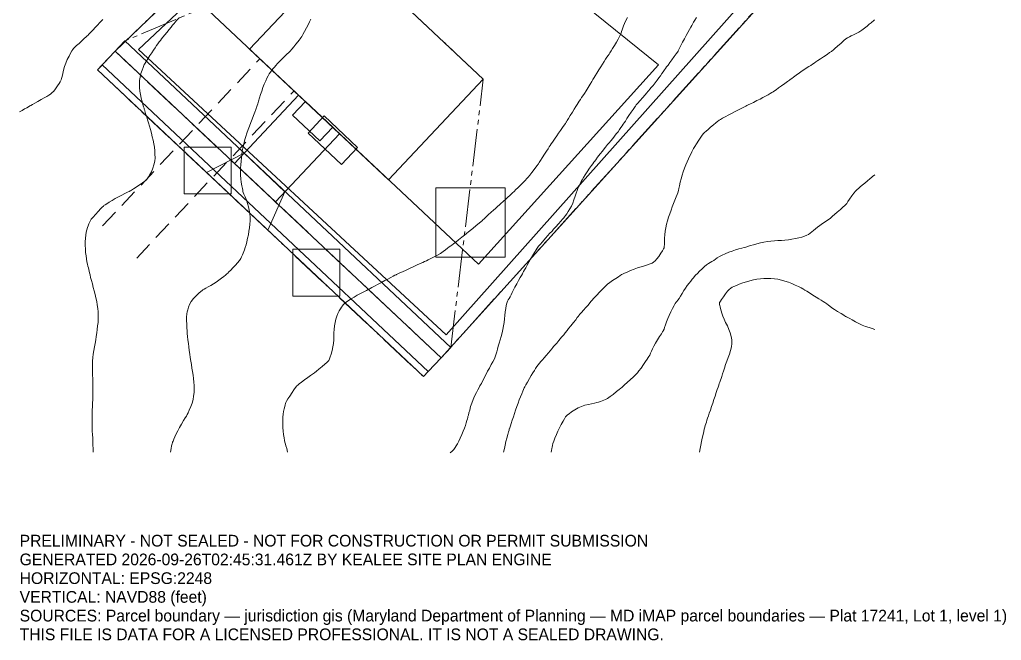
# Model space of a CAD drawing. Extents: x 1391944 to 1392363, y 563118 to 563334.
# Drawn here: x 1391943.9 to 1392153.3, y 563118.1 to 563250.6 of the extents above; entities that cross this region are included whole.
import ezdxf

# ---------------------------------------------------------------- set-up
doc = ezdxf.new("R2010")
doc.units = 0
doc.linetypes.add('DASHED', pattern=[6, 4, -2])
doc.linetypes.add('PHANTOM', pattern=[13, 8, -1, 1, -1, 1, -1])
for name, color, linetype, lineweight in [('C-ANNO-NPLT', 250, 'Continuous', 0), ('C-BLDG-FTPR-N', 6, 'Continuous', 0), ('C-LODS', 30, 'PHANTOM', 0), ('C-PVMT', 8, 'Continuous', 0), ('C-SITE-N', 6, 'Continuous', 0), ('C-STRM-AREA', 150, 'PHANTOM', 0), ('C-SWMG', 92, 'Continuous', 0), ('C-TOPO-MAJR-E', 32, 'DASHED', 0), ('C-TOPO-SURF', 253, 'Continuous', 0), ('C-UTIL', 4, 'DASHED', 0), ('L-PLNT-TREE', 90, 'Continuous', 0), ('V-PROP-BNDY', 7, 'Continuous', 0)]:
    doc.layers.add(name, color=color, linetype=linetype, lineweight=lineweight)

msp = doc.modelspace()

# ---------------------------------------------------------------- linework, layer by layer
at = {"layer": 'C-BLDG-FTPR-N'}
msp.add_lwpolyline([(1391992.94, 563244.3), (1392022.58, 563216.41), (1392042.79, 563237.89), (1392013.15, 563265.78), (1391992.94, 563244.3)], close=True, dxfattribs=at)
at = {"layer": 'C-LODS'}
msp.add_lwpolyline([(1391960.45, 563239.86), (1391983.73, 563217.95), (1392030.03, 563174.39), (1392031.06, 563175.48), (1392033.8, 563178.4), (1392035.86, 563180.58), (1392042.79, 563237.89), (1392013.15, 563265.78), (1391966.28, 563246.05), (1391960.45, 563239.86)], close=True, dxfattribs=at)
at = {"layer": 'C-PVMT'}
for points in [[(1391964.22, 563243.87), (1392033.8, 563178.4), (1392035.86, 563180.58), (1391966.28, 563246.05), (1391964.22, 563243.87)], [(1391960.45, 563239.86), (1392030.03, 563174.39), (1392031.06, 563175.48), (1391961.48, 563240.95), (1391960.45, 563239.86)], [(1391989.69, 563219.9), (1391998.43, 563211.68), (1392012.13, 563226.25), (1392003.39, 563234.47), (1391989.69, 563219.9)], [(1392002.11, 563230.19), (1392007.93, 563224.7), (1392010.68, 563227.62), (1392004.85, 563233.1), (1392002.11, 563230.19)], [(1392008.83, 563230.04), (1392005.41, 563226.39), (1392012.54, 563219.68), (1392015.97, 563223.32), (1392008.83, 563230.04)], [(1391996.84, 563205.62), (1391983.73, 563217.95), (1391991.74, 563222.09), (1392000.48, 563213.86), (1391996.84, 563205.62)]]:
    msp.add_lwpolyline(points, close=True, dxfattribs=at)
at = {"layer": 'C-SITE-N'}
for points in [[(1392101.17, 563257.84), (1392034.86, 563183.28), (1391969.21, 563244.26), (1392038.29, 563309.2), (1392101.17, 563257.84)], [(1392021.42, 563288.41), (1391984.13, 563252.59), (1392041.74, 563198.39), (1392080.15, 563240.94), (1392021.42, 563288.41)]]:
    msp.add_lwpolyline(points, close=True, dxfattribs=at)
at = {"layer": 'C-STRM-AREA'}
msp.add_lwpolyline([(1392106.12, 563258.52), (1392033.8, 563178.4), (1391964.22, 563243.87), (1392037.35, 563314.11), (1392106.12, 563258.52)], close=True, dxfattribs=at)
at = {"layer": 'C-SWMG'}
msp.add_lwpolyline([(1392032.69, 563199.91), (1392047.49, 563199.91), (1392047.49, 563214.71), (1392032.69, 563214.71), (1392032.69, 563199.91)], close=True, dxfattribs=at)
at = {"layer": 'C-TOPO-MAJR-E'}
for points in [[(1391943.86, 563230.89), (1391944.39, 563231.23), (1391944.91, 563231.53), (1391945.36, 563231.78), (1391945.73, 563232), (1391946.03, 563232.17), (1391946.26, 563232.3), (1391946.62, 563232.5), (1391947.11, 563232.77), (1391947.73, 563233.11), (1391948.48, 563233.52), (1391949.12, 563233.88), (1391949.66, 563234.19), (1391950.08, 563234.45), (1391950.41, 563234.66), (1391950.75, 563234.96), (1391951.13, 563235.36), (1391951.53, 563235.86), (1391951.96, 563236.46), (1391952.29, 563236.94), (1391952.53, 563237.31), (1391952.68, 563237.58), (1391952.74, 563237.73), (1391952.82, 563238.04), (1391952.92, 563238.49), (1391953.05, 563239.09), (1391953.2, 563239.84), (1391953.41, 563240.58), (1391953.68, 563241.33), (1391954.01, 563242.08), (1391954.4, 563242.83), (1391954.73, 563243.44), (1391955, 563243.91), (1391955.21, 563244.23), (1391955.36, 563244.42), (1391955.63, 563244.7), (1391956.02, 563245.08), (1391956.53, 563245.54), (1391957.15, 563246.11), (1391957.65, 563246.56), (1391958.03, 563246.9), (1391958.28, 563247.12), (1391958.4, 563247.24), (1391958.64, 563247.49), (1391959, 563247.86), (1391959.47, 563248.37), (1391960.07, 563249), (1391960.55, 563249.51), (1391960.93, 563249.9), (1391961.19, 563250.18), (1391961.35, 563250.34), (1391961.6, 563250.61)], [(1391959.53, 563158.25), (1391959.52, 563159), (1391959.5, 563159.75), (1391959.47, 563160.5), (1391959.44, 563161.24), (1391959.39, 563161.99), (1391959.36, 563162.74), (1391959.33, 563163.49), (1391959.31, 563164.24), (1391959.3, 563164.99), (1391959.3, 563165.74), (1391959.32, 563166.48), (1391959.35, 563167.23), (1391959.4, 563167.98), (1391959.43, 563168.73), (1391959.46, 563169.48), (1391959.48, 563170.23), (1391959.49, 563170.98), (1391959.49, 563171.72), (1391959.48, 563172.47), (1391959.46, 563173.22), (1391959.44, 563173.97), (1391959.42, 563174.72), (1391959.4, 563175.47), (1391959.39, 563176.21), (1391959.39, 563176.96), (1391959.43, 563177.71), (1391959.49, 563178.46), (1391959.58, 563179.21), (1391959.71, 563179.96), (1391959.83, 563180.71), (1391959.96, 563181.45), (1391960.08, 563182.2), (1391960.2, 563182.95), (1391960.31, 563183.7), (1391960.41, 563184.45), (1391960.5, 563185.2), (1391960.58, 563185.94), (1391960.62, 563186.69), (1391960.62, 563187.44), (1391960.59, 563188.19), (1391960.53, 563188.94), (1391960.43, 563189.69), (1391960.31, 563190.44), (1391960.15, 563191.18), (1391959.97, 563191.93), (1391959.78, 563192.68), (1391959.58, 563193.43), (1391959.39, 563194.18), (1391959.18, 563194.93), (1391959.01, 563195.57), (1391958.88, 563196.11), (1391958.77, 563196.54), (1391958.7, 563196.87), (1391958.61, 563197.22), (1391958.52, 563197.59), (1391958.43, 563197.99), (1391958.32, 563198.41), (1391958.22, 563198.92), (1391958.12, 563199.5), (1391958.03, 563200.17), (1391957.94, 563200.91), (1391957.88, 563201.66), (1391957.86, 563202.41), (1391957.87, 563203.16), (1391957.91, 563203.91), (1391957.99, 563204.59), (1391958.08, 563205.19), (1391958.21, 563205.73), (1391958.36, 563206.2), (1391958.5, 563206.61), (1391958.64, 563206.99), (1391958.77, 563207.32), (1391958.9, 563207.6), (1391959.15, 563207.98), (1391959.53, 563208.45), (1391960.02, 563209.02), (1391960.65, 563209.69), (1391961.14, 563210.21), (1391961.5, 563210.58), (1391961.74, 563210.81), (1391961.84, 563210.89), (1391962.08, 563211.05), (1391962.46, 563211.29), (1391962.97, 563211.6), (1391963.61, 563212), (1391964.27, 563212.38), (1391964.94, 563212.75), (1391965.63, 563213.12), (1391966.33, 563213.48), (1391966.87, 563213.75), (1391967.24, 563213.94), (1391967.45, 563214.05), (1391967.5, 563214.08), (1391967.72, 563214.22), (1391968.12, 563214.48), (1391968.69, 563214.85), (1391969.44, 563215.33), (1391970.06, 563215.76), (1391970.54, 563216.12), (1391970.9, 563216.42), (1391971.13, 563216.65), (1391971.38, 563217.02), (1391971.66, 563217.51), (1391971.96, 563218.13), (1391972.28, 563218.88), (1391972.52, 563219.63), (1391972.68, 563220.38), (1391972.75, 563221.12), (1391972.74, 563221.87), (1391972.69, 563222.62), (1391972.61, 563223.37), (1391972.49, 563224.12), (1391972.34, 563224.87), (1391972.17, 563225.61), (1391971.99, 563226.36), (1391971.78, 563227.11), (1391971.57, 563227.86), (1391971.36, 563228.56), (1391971.17, 563229.2), (1391970.99, 563229.79), (1391970.82, 563230.33), (1391970.67, 563230.79), (1391970.55, 563231.17), (1391970.46, 563231.46), (1391970.4, 563231.67), (1391970.3, 563232.01), (1391970.16, 563232.49), (1391970, 563233.1), (1391969.8, 563233.85), (1391969.63, 563234.6), (1391969.51, 563235.34), (1391969.44, 563236.09), (1391969.4, 563236.84), (1391969.43, 563237.59), (1391969.55, 563238.34), (1391969.73, 563239.09), (1391970, 563239.84), (1391970.21, 563240.41), (1391970.36, 563240.82), (1391970.46, 563241.05), (1391970.5, 563241.11), (1391970.64, 563241.33), (1391970.88, 563241.7), (1391971.22, 563242.24), (1391971.66, 563242.92), (1391972.07, 563243.55), (1391972.44, 563244.11), (1391972.79, 563244.61), (1391973.09, 563245.05), (1391973.38, 563245.46), (1391973.65, 563245.83), (1391973.9, 563246.17), (1391974.14, 563246.48), (1391974.44, 563246.87), (1391974.81, 563247.34), (1391975.26, 563247.89), (1391975.77, 563248.51), (1391976.19, 563249.01), (1391976.5, 563249.39), (1391976.71, 563249.63), (1391976.82, 563249.76), (1391977.06, 563250.04), (1391977.43, 563250.47), (1391977.94, 563251.06)], [(1391976.03, 563158.25), (1391976.17, 563159), (1391976.28, 563159.59), (1391976.37, 563160.02), (1391976.44, 563160.28), (1391976.48, 563160.39), (1391976.59, 563160.63), (1391976.75, 563161.01), (1391976.98, 563161.51), (1391977.27, 563162.15), (1391977.6, 563162.82), (1391977.97, 563163.52), (1391978.39, 563164.24), (1391978.85, 563164.99), (1391979.2, 563165.55), (1391979.43, 563165.92), (1391979.54, 563166.11), (1391979.54, 563166.11), (1391979.63, 563166.3), (1391979.79, 563166.67), (1391980.04, 563167.23), (1391980.37, 563167.98), (1391980.64, 563168.73), (1391980.85, 563169.48), (1391980.99, 563170.23), (1391981.07, 563170.98), (1391981.11, 563171.72), (1391981.1, 563172.47), (1391981.05, 563173.22), (1391980.96, 563173.97), (1391980.85, 563174.72), (1391980.74, 563175.47), (1391980.62, 563176.21), (1391980.5, 563176.96), (1391980.38, 563177.71), (1391980.26, 563178.46), (1391980.15, 563179.21), (1391980.05, 563179.96), (1391979.95, 563180.71), (1391979.86, 563181.45), (1391979.77, 563182.2), (1391979.7, 563182.95), (1391979.64, 563183.56), (1391979.59, 563184.04), (1391979.57, 563184.37), (1391979.56, 563184.57), (1391979.54, 563184.86), (1391979.52, 563185.23), (1391979.5, 563185.69), (1391979.48, 563186.24), (1391979.46, 563186.7), (1391979.46, 563187.07), (1391979.48, 563187.34), (1391979.5, 563187.53), (1391979.55, 563187.81), (1391979.63, 563188.18), (1391979.73, 563188.65), (1391979.86, 563189.22), (1391980.11, 563189.8), (1391980.49, 563190.4), (1391980.98, 563191.03), (1391981.6, 563191.67), (1391982.11, 563192.18), (1391982.51, 563192.55), (1391982.8, 563192.79), (1391982.97, 563192.9), (1391983.24, 563193.05), (1391983.62, 563193.26), (1391984.09, 563193.52), (1391984.67, 563193.83), (1391985.24, 563194.17), (1391985.81, 563194.54), (1391986.38, 563194.95), (1391986.95, 563195.39), (1391987.42, 563195.76), (1391987.79, 563196.06), (1391988.07, 563196.3), (1391988.25, 563196.46), (1391988.53, 563196.73), (1391988.9, 563197.11), (1391989.36, 563197.59), (1391989.92, 563198.17), (1391990.38, 563198.7), (1391990.76, 563199.18), (1391991.04, 563199.61), (1391991.23, 563199.99), (1391991.41, 563200.37), (1391991.57, 563200.74), (1391991.72, 563201.11), (1391991.86, 563201.48), (1391992, 563201.95), (1391992.16, 563202.51), (1391992.33, 563203.16), (1391992.5, 563203.91), (1391992.66, 563204.66), (1391992.79, 563205.41), (1391992.91, 563206.15), (1391993, 563206.9), (1391993.04, 563207.65), (1391993.03, 563208.4), (1391992.96, 563209.15), (1391992.85, 563209.9), (1391992.69, 563210.63), (1391992.48, 563211.36), (1391992.24, 563212.08), (1391991.95, 563212.79), (1391991.73, 563213.33), (1391991.58, 563213.7), (1391991.5, 563213.91), (1391991.49, 563213.95), (1391991.45, 563214.17), (1391991.38, 563214.56), (1391991.28, 563215.14), (1391991.15, 563215.88), (1391991.05, 563216.63), (1391991, 563217.38), (1391990.99, 563218.13), (1391991.02, 563218.88), (1391991.06, 563219.63), (1391991.12, 563220.38), (1391991.19, 563221.12), (1391991.29, 563221.87), (1391991.36, 563222.46), (1391991.42, 563222.88), (1391991.46, 563223.13), (1391991.48, 563223.22), (1391991.54, 563223.45), (1391991.63, 563223.83), (1391991.76, 563224.34), (1391991.92, 563225), (1391992.11, 563225.68), (1391992.33, 563226.39), (1391992.59, 563227.11), (1391992.88, 563227.86), (1391993.16, 563228.61), (1391993.45, 563229.36), (1391993.75, 563230.11), (1391994.04, 563230.85), (1391994.26, 563231.42), (1391994.41, 563231.81), (1391994.49, 563232.01), (1391994.5, 563232.04), (1391994.56, 563232.24), (1391994.66, 563232.61), (1391994.82, 563233.16), (1391995.03, 563233.88), (1391995.26, 563234.61), (1391995.51, 563235.35), (1391995.78, 563236.09), (1391996.07, 563236.84), (1391996.36, 563237.51), (1391996.63, 563238.09), (1391996.89, 563238.6), (1391997.13, 563239.02), (1391997.39, 563239.42), (1391997.66, 563239.79), (1391997.93, 563240.14), (1391998.21, 563240.47), (1391998.54, 563240.83), (1391998.91, 563241.24), (1391999.33, 563241.68), (1391999.8, 563242.17), (1392000.22, 563242.59), (1392000.61, 563242.97), (1392000.95, 563243.29), (1392001.25, 563243.55), (1392001.58, 563243.9), (1392001.96, 563244.32), (1392002.37, 563244.82), (1392002.82, 563245.39), (1392003.19, 563245.87), (1392003.49, 563246.24), (1392003.7, 563246.52), (1392003.84, 563246.69), (1392004.05, 563247), (1392004.32, 563247.46), (1392004.66, 563248.07), (1392005.07, 563248.82), (1392005.43, 563249.5), (1392005.73, 563250.12), (1392005.98, 563250.67)], [(1392001.05, 563158.25), (1392000.84, 563159), (1392000.68, 563159.57), (1392000.57, 563159.96), (1392000.51, 563160.16), (1392000.51, 563160.19), (1392000.47, 563160.39), (1392000.4, 563160.77), (1392000.31, 563161.31), (1392000.18, 563162.03), (1392000.08, 563162.76), (1392000.02, 563163.5), (1391999.99, 563164.24), (1391999.99, 563164.99), (1392000.03, 563165.69), (1392000.09, 563166.35), (1392000.19, 563166.96), (1392000.31, 563167.53), (1392000.42, 563168), (1392000.51, 563168.37), (1392000.59, 563168.65), (1392000.66, 563168.83), (1392000.83, 563169.16), (1392001.1, 563169.62), (1392001.49, 563170.23), (1392001.98, 563170.98), (1392002.39, 563171.58), (1392002.74, 563172.05), (1392003, 563172.39), (1392003.2, 563172.58), (1392003.53, 563172.85), (1392004.01, 563173.21), (1392004.62, 563173.66), (1392005.36, 563174.19), (1392005.94, 563174.59), (1392006.33, 563174.87), (1392006.55, 563175.02), (1392006.59, 563175.05), (1392006.79, 563175.22), (1392007.17, 563175.52), (1392007.71, 563175.96), (1392008.42, 563176.54), (1392008.98, 563177.02), (1392009.4, 563177.4), (1392009.68, 563177.67), (1392009.81, 563177.83), (1392009.96, 563178.15), (1392010.13, 563178.61), (1392010.32, 563179.21), (1392010.53, 563179.96), (1392010.69, 563180.71), (1392010.81, 563181.45), (1392010.87, 563182.2), (1392010.89, 563182.95), (1392010.92, 563183.7), (1392010.98, 563184.45), (1392011.07, 563185.2), (1392011.17, 563185.94), (1392011.33, 563186.64), (1392011.52, 563187.28), (1392011.76, 563187.87), (1392012.05, 563188.4), (1392012.3, 563188.85), (1392012.53, 563189.23), (1392012.73, 563189.52), (1392012.9, 563189.74), (1392013.17, 563189.99), (1392013.54, 563190.29), (1392014.02, 563190.62), (1392014.6, 563191), (1392015.22, 563191.37), (1392015.87, 563191.74), (1392016.56, 563192.12), (1392017.29, 563192.49), (1392017.84, 563192.78), (1392018.22, 563192.97), (1392018.41, 563193.07), (1392018.43, 563193.08), (1392018.64, 563193.19), (1392019.02, 563193.4), (1392019.59, 563193.71), (1392020.33, 563194.12), (1392021.06, 563194.5), (1392021.75, 563194.87), (1392022.42, 563195.22), (1392023.07, 563195.55), (1392023.58, 563195.81), (1392023.95, 563196.01), (1392024.19, 563196.13), (1392024.3, 563196.18), (1392024.56, 563196.31), (1392024.99, 563196.51), (1392025.57, 563196.78), (1392026.32, 563197.13), (1392027.07, 563197.47), (1392027.82, 563197.82), (1392028.57, 563198.16), (1392029.32, 563198.5), (1392029.88, 563198.76), (1392030.26, 563198.93), (1392030.46, 563199.02), (1392030.48, 563199.03), (1392030.67, 563199.13), (1392031.05, 563199.31), (1392031.6, 563199.59), (1392032.33, 563199.95), (1392033.01, 563200.32), (1392033.64, 563200.69), (1392034.2, 563201.07), (1392034.72, 563201.46), (1392035.16, 563201.79), (1392035.54, 563202.07), (1392035.84, 563202.3), (1392036.08, 563202.47), (1392036.43, 563202.74), (1392036.91, 563203.12), (1392037.51, 563203.59), (1392038.23, 563204.17), (1392038.78, 563204.6), (1392039.15, 563204.9), (1392039.35, 563205.06), (1392039.38, 563205.08), (1392039.59, 563205.25), (1392039.98, 563205.57), (1392040.54, 563206.03), (1392041.29, 563206.64), (1392041.88, 563207.13), (1392042.32, 563207.49), (1392042.6, 563207.73), (1392042.73, 563207.85), (1392042.98, 563208.08), (1392043.36, 563208.43), (1392043.85, 563208.89), (1392044.48, 563209.46), (1392044.99, 563209.94), (1392045.4, 563210.31), (1392045.71, 563210.59), (1392045.91, 563210.76), (1392046.2, 563211.01), (1392046.57, 563211.35), (1392047.03, 563211.76), (1392047.58, 563212.25), (1392048.06, 563212.69), (1392048.46, 563213.06), (1392048.8, 563213.38), (1392049.06, 563213.63), (1392049.38, 563213.94), (1392049.75, 563214.3), (1392050.18, 563214.72), (1392050.67, 563215.2), (1392051.1, 563215.62), (1392051.47, 563215.99), (1392051.79, 563216.32), (1392052.05, 563216.59), (1392052.36, 563216.96), (1392052.74, 563217.41), (1392053.17, 563217.95), (1392053.66, 563218.58), (1392054.04, 563219.09), (1392054.32, 563219.46), (1392054.5, 563219.71), (1392054.57, 563219.82), (1392054.74, 563220.1), (1392055.01, 563220.53), (1392055.39, 563221.12), (1392055.86, 563221.87), (1392056.27, 563222.51), (1392056.61, 563223.02), (1392056.88, 563223.43), (1392057.08, 563223.72), (1392057.31, 563224.05), (1392057.56, 563224.42), (1392057.83, 563224.84), (1392058.13, 563225.3), (1392058.47, 563225.8), (1392058.84, 563226.35), (1392059.25, 563226.93), (1392059.7, 563227.56), (1392060.06, 563228.07), (1392060.32, 563228.44), (1392060.48, 563228.69), (1392060.56, 563228.8), (1392060.72, 563229.08), (1392060.99, 563229.51), (1392061.35, 563230.11), (1392061.81, 563230.85), (1392062.21, 563231.5), (1392062.54, 563232.04), (1392062.82, 563232.49), (1392063.04, 563232.83), (1392063.28, 563233.18), (1392063.52, 563233.56), (1392063.78, 563233.95), (1392064.05, 563234.36), (1392064.37, 563234.85), (1392064.74, 563235.43), (1392065.15, 563236.09), (1392065.61, 563236.84), (1392065.96, 563237.41), (1392066.2, 563237.8), (1392066.33, 563238), (1392066.34, 563238.03), (1392066.46, 563238.23), (1392066.69, 563238.61), (1392067.01, 563239.15), (1392067.44, 563239.88), (1392067.85, 563240.54), (1392068.22, 563241.13), (1392068.57, 563241.67), (1392068.88, 563242.14), (1392069.17, 563242.56), (1392069.42, 563242.94), (1392069.64, 563243.26), (1392069.83, 563243.54), (1392070.08, 563243.93), (1392070.4, 563244.44), (1392070.79, 563245.08), (1392071.24, 563245.82), (1392071.6, 563246.46), (1392071.88, 563246.99), (1392072.08, 563247.42), (1392072.19, 563247.73), (1392072.31, 563248.07), (1392072.43, 563248.45), (1392072.57, 563248.85), (1392072.71, 563249.29), (1392072.92, 563249.8), (1392073.19, 563250.39), (1392073.54, 563251.06)], [(1392035.73, 563158.1), (1392036.14, 563158.48), (1392036.49, 563158.85), (1392036.78, 563159.22), (1392037.02, 563159.58), (1392037.28, 563160.04), (1392037.56, 563160.59), (1392037.87, 563161.24), (1392038.2, 563161.99), (1392038.49, 563162.7), (1392038.75, 563163.35), (1392038.97, 563163.97), (1392039.15, 563164.53), (1392039.3, 563165), (1392039.41, 563165.38), (1392039.48, 563165.65), (1392039.52, 563165.84), (1392039.61, 563166.16), (1392039.73, 563166.63), (1392039.89, 563167.23), (1392040.09, 563167.98), (1392040.34, 563168.73), (1392040.63, 563169.48), (1392040.95, 563170.23), (1392041.32, 563170.98), (1392041.64, 563171.59), (1392041.89, 563172.07), (1392042.08, 563172.41), (1392042.21, 563172.62), (1392042.38, 563172.91), (1392042.58, 563173.28), (1392042.81, 563173.74), (1392043.07, 563174.28), (1392043.38, 563174.87), (1392043.71, 563175.52), (1392044.09, 563176.21), (1392044.5, 563176.96), (1392044.83, 563177.57), (1392045.08, 563178.04), (1392045.23, 563178.37), (1392045.3, 563178.57), (1392045.4, 563178.85), (1392045.51, 563179.22), (1392045.66, 563179.69), (1392045.82, 563180.25), (1392046, 563180.85), (1392046.19, 563181.5), (1392046.4, 563182.2), (1392046.62, 563182.95), (1392046.81, 563183.7), (1392046.98, 563184.45), (1392047.11, 563185.2), (1392047.22, 563185.94), (1392047.32, 563186.69), (1392047.41, 563187.44), (1392047.49, 563188.19), (1392047.57, 563188.94), (1392047.67, 563189.57), (1392047.8, 563190.08), (1392047.95, 563190.47), (1392048.13, 563190.75), (1392048.32, 563191.07), (1392048.52, 563191.45), (1392048.74, 563191.87), (1392048.96, 563192.34), (1392049.23, 563192.89), (1392049.55, 563193.5), (1392049.92, 563194.18), (1392050.34, 563194.93), (1392050.68, 563195.54), (1392050.95, 563196), (1392051.13, 563196.33), (1392051.24, 563196.52), (1392051.39, 563196.8), (1392051.6, 563197.18), (1392051.85, 563197.64), (1392052.16, 563198.2), (1392052.5, 563198.81), (1392052.87, 563199.45), (1392053.28, 563200.14), (1392053.72, 563200.87), (1392054.06, 563201.42), (1392054.29, 563201.79), (1392054.41, 563201.99), (1392054.41, 563202.01), (1392054.59, 563202.21), (1392054.92, 563202.59), (1392055.41, 563203.16), (1392056.07, 563203.91), (1392056.58, 563204.49), (1392056.95, 563204.91), (1392057.17, 563205.16), (1392057.26, 563205.24), (1392057.47, 563205.47), (1392057.81, 563205.84), (1392058.27, 563206.36), (1392058.87, 563207.03), (1392059.35, 563207.57), (1392059.73, 563208), (1392059.99, 563208.32), (1392060.15, 563208.51), (1392060.35, 563208.79), (1392060.6, 563209.17), (1392060.91, 563209.63), (1392061.26, 563210.19), (1392061.59, 563210.79), (1392061.88, 563211.44), (1392062.15, 563212.14), (1392062.39, 563212.89), (1392062.6, 563213.54), (1392062.8, 563214.09), (1392062.98, 563214.55), (1392063.14, 563214.9), (1392063.3, 563215.27), (1392063.48, 563215.64), (1392063.67, 563216.03), (1392063.87, 563216.42), (1392064.15, 563216.9), (1392064.51, 563217.47), (1392064.95, 563218.13), (1392065.48, 563218.88), (1392065.88, 563219.45), (1392066.15, 563219.84), (1392066.3, 563220.05), (1392066.33, 563220.09), (1392066.49, 563220.29), (1392066.78, 563220.67), (1392067.2, 563221.21), (1392067.76, 563221.92), (1392068.22, 563222.52), (1392068.6, 563223.01), (1392068.88, 563223.37), (1392069.07, 563223.63), (1392069.32, 563223.94), (1392069.63, 563224.31), (1392069.99, 563224.75), (1392070.41, 563225.25), (1392070.81, 563225.73), (1392071.18, 563226.21), (1392071.54, 563226.68), (1392071.86, 563227.14), (1392072.16, 563227.56), (1392072.42, 563227.93), (1392072.65, 563228.26), (1392072.84, 563228.55), (1392073.11, 563228.95), (1392073.46, 563229.47), (1392073.88, 563230.11), (1392074.38, 563230.85), (1392074.77, 563231.43), (1392075.05, 563231.85), (1392075.21, 563232.09), (1392075.27, 563232.16), (1392075.45, 563232.39), (1392075.78, 563232.76), (1392076.23, 563233.29), (1392076.82, 563233.96), (1392077.3, 563234.51), (1392077.67, 563234.94), (1392077.94, 563235.26), (1392078.1, 563235.45), (1392078.34, 563235.73), (1392078.64, 563236.1), (1392079.03, 563236.57), (1392079.48, 563237.13), (1392079.9, 563237.66), (1392080.27, 563238.16), (1392080.6, 563238.63), (1392080.9, 563239.08), (1392081.17, 563239.49), (1392081.44, 563239.86), (1392081.68, 563240.2), (1392081.92, 563240.5), (1392082.22, 563240.91), (1392082.59, 563241.42), (1392083.04, 563242.04), (1392083.56, 563242.76), (1392083.95, 563243.31), (1392084.21, 563243.68), (1392084.36, 563243.88), (1392084.37, 563243.91), (1392084.48, 563244.12), (1392084.67, 563244.51), (1392084.96, 563245.08), (1392085.33, 563245.82), (1392085.7, 563246.54), (1392086.06, 563247.23), (1392086.43, 563247.88), (1392086.79, 563248.5), (1392087.07, 563249), (1392087.29, 563249.38), (1392087.43, 563249.63), (1392087.51, 563249.75), (1392087.67, 563250.03), (1392087.93, 563250.47), (1392088.29, 563251.06)], [(1392047.13, 563158.25), (1392047.29, 563159), (1392047.45, 563159.75), (1392047.63, 563160.5), (1392047.82, 563161.24), (1392048.02, 563161.99), (1392048.18, 563162.57), (1392048.29, 563162.97), (1392048.35, 563163.2), (1392048.37, 563163.26), (1392048.45, 563163.48), (1392048.57, 563163.85), (1392048.74, 563164.38), (1392048.97, 563165.07), (1392049.21, 563165.78), (1392049.45, 563166.5), (1392049.69, 563167.23), (1392049.95, 563167.98), (1392050.21, 563168.71), (1392050.47, 563169.41), (1392050.73, 563170.09), (1392051, 563170.74), (1392051.21, 563171.26), (1392051.36, 563171.63), (1392051.46, 563171.86), (1392051.5, 563171.96), (1392051.63, 563172.21), (1392051.87, 563172.64), (1392052.2, 563173.22), (1392052.63, 563173.97), (1392053.02, 563174.63), (1392053.37, 563175.22), (1392053.69, 563175.72), (1392053.97, 563176.13), (1392054.25, 563176.53), (1392054.53, 563176.9), (1392054.81, 563177.25), (1392055.09, 563177.59), (1392055.41, 563177.97), (1392055.79, 563178.41), (1392056.21, 563178.9), (1392056.68, 563179.45), (1392057.07, 563179.91), (1392057.4, 563180.28), (1392057.64, 563180.57), (1392057.81, 563180.78), (1392058.08, 563181.1), (1392058.46, 563181.55), (1392058.93, 563182.11), (1392059.51, 563182.8), (1392059.96, 563183.33), (1392060.27, 563183.71), (1392060.45, 563183.92), (1392060.5, 563183.98), (1392060.69, 563184.22), (1392061, 563184.62), (1392061.46, 563185.2), (1392062.04, 563185.94), (1392062.51, 563186.54), (1392062.86, 563186.99), (1392063.09, 563187.28), (1392063.2, 563187.42), (1392063.42, 563187.68), (1392063.75, 563188.05), (1392064.18, 563188.55), (1392064.71, 563189.15), (1392065.17, 563189.67), (1392065.54, 563190.11), (1392065.84, 563190.46), (1392066.05, 563190.73), (1392066.32, 563191.05), (1392066.66, 563191.42), (1392067.06, 563191.85), (1392067.52, 563192.33), (1392067.94, 563192.77), (1392068.31, 563193.15), (1392068.64, 563193.49), (1392068.93, 563193.77), (1392069.32, 563194.1), (1392069.81, 563194.48), (1392070.4, 563194.9), (1392071.1, 563195.36), (1392071.63, 563195.71), (1392072.01, 563195.96), (1392072.22, 563196.11), (1392072.27, 563196.15), (1392072.5, 563196.26), (1392072.9, 563196.44), (1392073.48, 563196.7), (1392074.23, 563197.03), (1392074.97, 563197.33), (1392075.72, 563197.6), (1392076.47, 563197.84), (1392077.22, 563198.05), (1392077.86, 563198.25), (1392078.39, 563198.44), (1392078.82, 563198.62), (1392079.13, 563198.79), (1392079.48, 563199.09), (1392079.85, 563199.51), (1392080.26, 563200.06), (1392080.69, 563200.74), (1392081.02, 563201.27), (1392081.24, 563201.65), (1392081.37, 563201.87), (1392081.39, 563201.93), (1392081.42, 563202.17), (1392081.44, 563202.58), (1392081.46, 563203.16), (1392081.49, 563203.91), (1392081.55, 563204.66), (1392081.64, 563205.41), (1392081.76, 563206.15), (1392081.92, 563206.9), (1392082.11, 563207.65), (1392082.33, 563208.4), (1392082.57, 563209.15), (1392082.85, 563209.9), (1392083.13, 563210.63), (1392083.4, 563211.35), (1392083.67, 563212.05), (1392083.93, 563212.74), (1392084.14, 563213.27), (1392084.28, 563213.64), (1392084.36, 563213.86), (1392084.39, 563213.92), (1392084.44, 563214.15), (1392084.54, 563214.56), (1392084.66, 563215.14), (1392084.83, 563215.88), (1392085.01, 563216.63), (1392085.23, 563217.38), (1392085.47, 563218.13), (1392085.74, 563218.88), (1392086.01, 563219.59), (1392086.29, 563220.27), (1392086.58, 563220.91), (1392086.88, 563221.51), (1392087.12, 563222), (1392087.3, 563222.37), (1392087.43, 563222.63), (1392087.5, 563222.78), (1392087.67, 563223.07), (1392087.94, 563223.52), (1392088.31, 563224.12), (1392088.78, 563224.87), (1392089.19, 563225.48), (1392089.53, 563225.95), (1392089.8, 563226.29), (1392090.01, 563226.5), (1392090.32, 563226.79), (1392090.75, 563227.16), (1392091.28, 563227.62), (1392091.93, 563228.16), (1392092.44, 563228.59), (1392092.81, 563228.9), (1392093.05, 563229.08), (1392093.16, 563229.15), (1392093.42, 563229.3), (1392093.85, 563229.54), (1392094.43, 563229.86), (1392095.18, 563230.28), (1392095.88, 563230.65), (1392096.53, 563230.99), (1392097.12, 563231.3), (1392097.67, 563231.57), (1392098.13, 563231.8), (1392098.5, 563231.99), (1392098.79, 563232.13), (1392099, 563232.24), (1392099.33, 563232.41), (1392099.81, 563232.64), (1392100.42, 563232.94), (1392101.17, 563233.31), (1392101.86, 563233.65), (1392102.48, 563233.98), (1392103.05, 563234.28), (1392103.55, 563234.55), (1392103.99, 563234.8), (1392104.37, 563235.03), (1392104.68, 563235.22), (1392104.92, 563235.39), (1392105.29, 563235.65), (1392105.79, 563236.01), (1392106.41, 563236.46), (1392107.16, 563237), (1392107.73, 563237.42), (1392108.14, 563237.71), (1392108.37, 563237.87), (1392108.42, 563237.91), (1392108.64, 563238.07), (1392109.01, 563238.34), (1392109.54, 563238.73), (1392110.24, 563239.24), (1392110.86, 563239.68), (1392111.4, 563240.06), (1392111.88, 563240.36), (1392112.28, 563240.6), (1392112.67, 563240.84), (1392113.05, 563241.08), (1392113.41, 563241.33), (1392113.75, 563241.57), (1392114.2, 563241.88), (1392114.74, 563242.26), (1392115.39, 563242.69), (1392116.14, 563243.19), (1392116.7, 563243.57), (1392117.08, 563243.82), (1392117.27, 563243.94), (1392117.27, 563243.95), (1392117.46, 563244.12), (1392117.84, 563244.45), (1392118.4, 563244.94), (1392119.14, 563245.61), (1392119.74, 563246.12), (1392120.19, 563246.5), (1392120.5, 563246.73), (1392120.66, 563246.82), (1392120.93, 563246.95), (1392121.3, 563247.13), (1392121.78, 563247.36), (1392122.37, 563247.64), (1392122.95, 563247.96), (1392123.54, 563248.33), (1392124.11, 563248.76), (1392124.69, 563249.23), (1392125.17, 563249.62), (1392125.54, 563249.93), (1392125.81, 563250.15), (1392125.99, 563250.3), (1392126.3, 563250.53)], [(1392057.3, 563158.23), (1392057.35, 563158.64), (1392057.41, 563159.01), (1392057.47, 563159.35), (1392057.53, 563159.66), (1392057.65, 563160.08), (1392057.84, 563160.61), (1392058.08, 563161.24), (1392058.39, 563161.99), (1392058.72, 563162.73), (1392059.07, 563163.45), (1392059.43, 563164.16), (1392059.81, 563164.85), (1392060.11, 563165.38), (1392060.33, 563165.76), (1392060.47, 563165.97), (1392060.53, 563166.03), (1392060.74, 563166.19), (1392061.12, 563166.46), (1392061.65, 563166.83), (1392062.34, 563167.31), (1392063.04, 563167.71), (1392063.76, 563168.03), (1392064.49, 563168.27), (1392065.24, 563168.42), (1392065.91, 563168.56), (1392066.49, 563168.69), (1392066.99, 563168.82), (1392067.41, 563168.93), (1392067.8, 563169.06), (1392068.17, 563169.19), (1392068.53, 563169.33), (1392068.86, 563169.47), (1392069.3, 563169.73), (1392069.84, 563170.11), (1392070.48, 563170.59), (1392071.23, 563171.19), (1392071.79, 563171.63), (1392072.17, 563171.93), (1392072.36, 563172.09), (1392072.37, 563172.09), (1392072.56, 563172.26), (1392072.93, 563172.6), (1392073.49, 563173.1), (1392074.23, 563173.77), (1392074.81, 563174.29), (1392075.21, 563174.66), (1392075.45, 563174.89), (1392075.52, 563174.97), (1392075.71, 563175.22), (1392076.02, 563175.63), (1392076.45, 563176.21), (1392076.99, 563176.96), (1392077.43, 563177.58), (1392077.77, 563178.08), (1392078.01, 563178.45), (1392078.14, 563178.68), (1392078.3, 563178.99), (1392078.47, 563179.37), (1392078.67, 563179.81), (1392078.88, 563180.32), (1392079.17, 563180.89), (1392079.52, 563181.51), (1392079.94, 563182.2), (1392080.42, 563182.95), (1392080.8, 563183.53), (1392081.06, 563183.95), (1392081.22, 563184.21), (1392081.27, 563184.29), (1392081.36, 563184.52), (1392081.49, 563184.9), (1392081.67, 563185.42), (1392081.89, 563186.08), (1392082.15, 563186.76), (1392082.45, 563187.46), (1392082.8, 563188.19), (1392083.18, 563188.94), (1392083.51, 563189.54), (1392083.77, 563189.99), (1392083.97, 563190.29), (1392084.12, 563190.44), (1392084.31, 563190.7), (1392084.56, 563191.07), (1392084.85, 563191.56), (1392085.2, 563192.16), (1392085.56, 563192.74), (1392085.94, 563193.29), (1392086.32, 563193.83), (1392086.72, 563194.35), (1392087.07, 563194.79), (1392087.37, 563195.17), (1392087.62, 563195.47), (1392087.82, 563195.7), (1392088.1, 563196.01), (1392088.48, 563196.4), (1392088.94, 563196.87), (1392089.49, 563197.41), (1392089.99, 563197.87), (1392090.45, 563198.24), (1392090.86, 563198.53), (1392091.22, 563198.74), (1392091.58, 563198.96), (1392091.96, 563199.2), (1392092.34, 563199.45), (1392092.73, 563199.73), (1392093.21, 563200.01), (1392093.78, 563200.31), (1392094.43, 563200.61), (1392095.18, 563200.93), (1392095.91, 563201.2), (1392096.61, 563201.44), (1392097.29, 563201.64), (1392097.94, 563201.8), (1392098.45, 563201.93), (1392098.83, 563202.03), (1392099.06, 563202.1), (1392099.16, 563202.14), (1392099.42, 563202.22), (1392099.84, 563202.35), (1392100.42, 563202.52), (1392101.17, 563202.74), (1392101.92, 563202.92), (1392102.67, 563203.07), (1392103.42, 563203.2), (1392104.16, 563203.29), (1392104.91, 563203.37), (1392105.66, 563203.43), (1392106.41, 563203.48), (1392107.16, 563203.52), (1392107.91, 563203.59), (1392108.66, 563203.7), (1392109.4, 563203.84), (1392110.15, 563204.01), (1392110.8, 563204.19), (1392111.35, 563204.37), (1392111.81, 563204.56), (1392112.16, 563204.75), (1392112.53, 563204.98), (1392112.9, 563205.26), (1392113.29, 563205.57), (1392113.68, 563205.94), (1392114.12, 563206.31), (1392114.62, 563206.68), (1392115.17, 563207.06), (1392115.76, 563207.45), (1392116.25, 563207.77), (1392116.62, 563208.03), (1392116.89, 563208.22), (1392117.04, 563208.36), (1392117.33, 563208.61), (1392117.75, 563208.98), (1392118.31, 563209.48), (1392119.01, 563210.09), (1392119.55, 563210.57), (1392119.93, 563210.91), (1392120.14, 563211.11), (1392120.18, 563211.16), (1392120.34, 563211.38), (1392120.6, 563211.76), (1392120.97, 563212.29), (1392121.44, 563212.98), (1392121.87, 563213.55), (1392122.24, 563214.01), (1392122.56, 563214.35), (1392122.84, 563214.58), (1392123.2, 563214.88), (1392123.65, 563215.25), (1392124.19, 563215.7), (1392124.81, 563216.22), (1392125.31, 563216.64), (1392125.69, 563216.95), (1392125.94, 563217.15), (1392126.06, 563217.24), (1392126.33, 563217.47)], [(1392088.96, 563158.25), (1392089.09, 563159), (1392089.22, 563159.75), (1392089.37, 563160.5), (1392089.52, 563161.24), (1392089.68, 563161.99), (1392089.83, 563162.64), (1392089.96, 563163.18), (1392090.07, 563163.62), (1392090.17, 563163.96), (1392090.28, 563164.31), (1392090.39, 563164.69), (1392090.52, 563165.08), (1392090.65, 563165.49), (1392090.82, 563165.99), (1392091.02, 563166.57), (1392091.25, 563167.23), (1392091.51, 563167.98), (1392091.77, 563168.73), (1392092.02, 563169.48), (1392092.27, 563170.23), (1392092.52, 563170.98), (1392092.73, 563171.62), (1392092.91, 563172.15), (1392093.05, 563172.57), (1392093.15, 563172.89), (1392093.27, 563173.23), (1392093.39, 563173.61), (1392093.53, 563174.01), (1392093.67, 563174.44), (1392093.84, 563174.95), (1392094.04, 563175.55), (1392094.26, 563176.21), (1392094.5, 563176.96), (1392094.76, 563177.71), (1392095.02, 563178.46), (1392095.3, 563179.21), (1392095.58, 563179.96), (1392095.76, 563180.71), (1392095.83, 563181.45), (1392095.8, 563182.2), (1392095.67, 563182.95), (1392095.47, 563183.7), (1392095.21, 563184.45), (1392094.89, 563185.2), (1392094.51, 563185.94), (1392094.18, 563186.64), (1392093.91, 563187.29), (1392093.7, 563187.9), (1392093.54, 563188.45), (1392093.42, 563188.91), (1392093.32, 563189.29), (1392093.24, 563189.57), (1392093.2, 563189.77), (1392093.18, 563189.94), (1392093.18, 563190.08), (1392093.2, 563190.19), (1392093.24, 563190.27), (1392093.4, 563190.5), (1392093.65, 563190.87), (1392094.02, 563191.39), (1392094.49, 563192.06), (1392094.91, 563192.6), (1392095.29, 563193.01), (1392095.61, 563193.3), (1392095.89, 563193.46), (1392096.28, 563193.65), (1392096.8, 563193.87), (1392097.43, 563194.12), (1392098.18, 563194.4), (1392098.93, 563194.64), (1392099.67, 563194.85), (1392100.42, 563195.03), (1392101.17, 563195.17), (1392101.92, 563195.27), (1392102.67, 563195.33), (1392103.42, 563195.35), (1392104.16, 563195.34), (1392104.91, 563195.27), (1392105.66, 563195.16), (1392106.41, 563195), (1392107.16, 563194.79), (1392107.9, 563194.55), (1392108.63, 563194.26), (1392109.35, 563193.94), (1392110.07, 563193.59), (1392110.61, 563193.32), (1392110.98, 563193.13), (1392111.19, 563193.02), (1392111.22, 563193), (1392111.44, 563192.87), (1392111.83, 563192.61), (1392112.4, 563192.25), (1392113.15, 563191.76), (1392113.81, 563191.34), (1392114.39, 563190.98), (1392114.89, 563190.67), (1392115.31, 563190.43), (1392115.7, 563190.18), (1392116.08, 563189.93), (1392116.43, 563189.67), (1392116.76, 563189.41), (1392117.2, 563189.1), (1392117.74, 563188.74), (1392118.39, 563188.32), (1392119.13, 563187.85), (1392119.71, 563187.5), (1392120.11, 563187.25), (1392120.34, 563187.12), (1392120.39, 563187.1), (1392120.6, 563186.98), (1392120.98, 563186.78), (1392121.51, 563186.47), (1392122.21, 563186.08), (1392122.92, 563185.71), (1392123.64, 563185.39), (1392124.37, 563185.1), (1392125.12, 563184.84), (1392125.77, 563184.62), (1392126.32, 563184.45)]]:
    msp.add_lwpolyline(points, dxfattribs=at)
at = {"layer": 'C-TOPO-SURF'}
msp.add_lwpolyline([(1391961.48, 563240.95), (1392031.06, 563175.48), (1392033.8, 563178.4), (1391964.22, 563243.87), (1391961.48, 563240.95)], close=True, dxfattribs=at)
at = {"layer": 'C-UTIL'}
for points in [[(1391961.54, 563206.55), (1391995.13, 563242.25)], [(1391968.83, 563199.7), (1392002.41, 563235.39)]]:
    msp.add_lwpolyline(points, dxfattribs=at)
at = {"layer": 'L-PLNT-TREE'}
for points in [[(1391978.99, 563213.4), (1391988.99, 563213.4), (1391988.99, 563223.4), (1391978.99, 563223.4), (1391978.99, 563213.4)], [(1392002.18, 563191.58), (1392012.18, 563191.58), (1392012.18, 563201.58), (1392002.18, 563201.58), (1392002.18, 563191.58)]]:
    msp.add_lwpolyline(points, close=True, dxfattribs=at)
at = {"layer": 'V-PROP-BNDY'}
msp.add_lwpolyline([(1392106.12, 563258.52), (1392033.8, 563178.4), (1391964.22, 563243.87), (1392037.35, 563314.11), (1392106.12, 563258.52)], close=True, dxfattribs=at)

# ---------------------------------------------------------------- texts
at = {"layer": 'C-ANNO-NPLT'}
for s, p in [('PRELIMINARY - NOT SEALED - NOT FOR CONSTRUCTION OR PERMIT SUBMISSION', (1391943.86, 563138.1)), ('GENERATED 2026-09-26T02:45:31.461Z BY KEALEE SITE PLAN ENGINE', (1391943.86, 563134.1)), ('HORIZONTAL: EPSG:2248', (1391943.86, 563130.1)), ('VERTICAL: NAVD88 (feet)', (1391943.86, 563126.1)), ('SOURCES: Parcel boundary — jurisdiction gis (Maryland Department of Planning — MD iMAP parcel boundaries — Plat 17241, Lot 1, level 1); Existing contours (U.S. Geological Survey — 3D Elevation Program — 3DEP bare-earth DEM — VA_UpperMiddleNeck_2018_D18, level 1)', (1391943.86, 563122.1)), ('THIS FILE IS DATA FOR A LICENSED PROFESSIONAL. IT IS NOT A SEALED DRAWING.', (1391943.86, 563118.1))]:
    msp.add_text(s, height=2.5, dxfattribs=at).set_placement(p)

doc.saveas('drawing.dxf')
